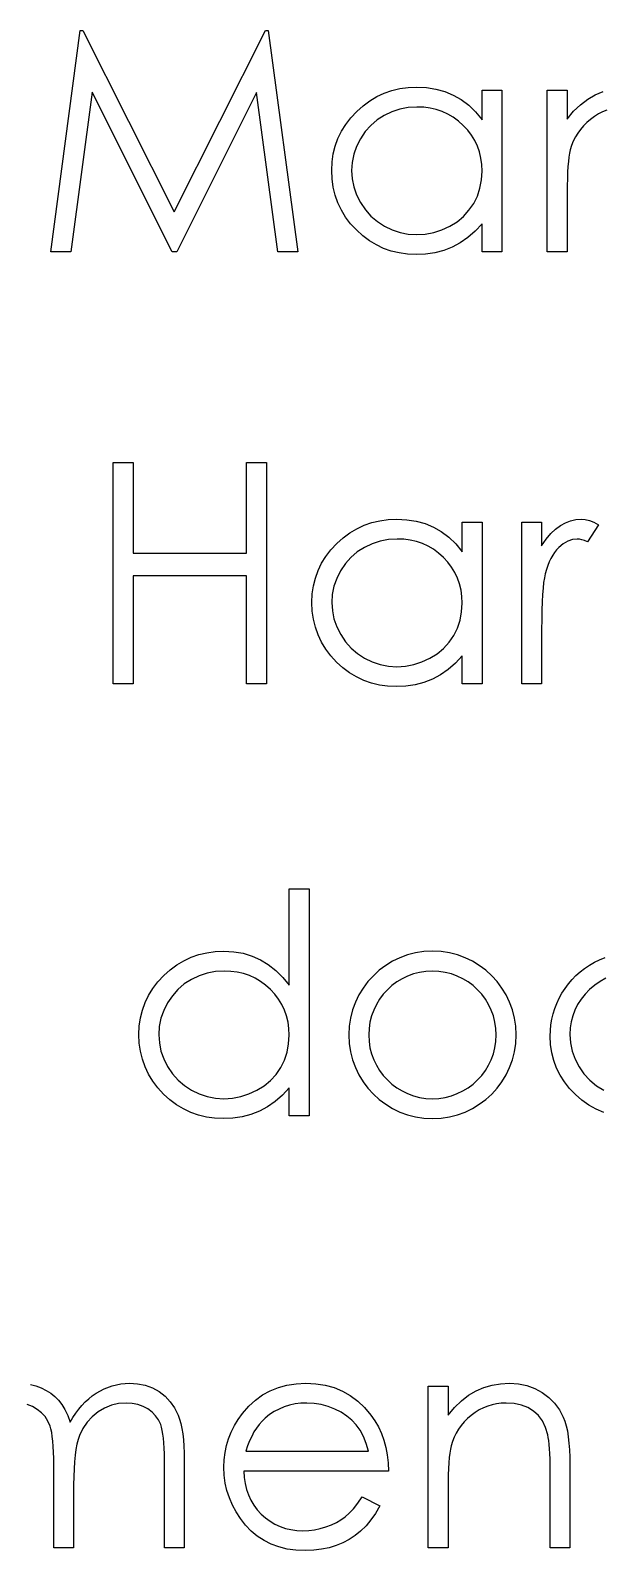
# Model space of a CAD drawing. Header units: millimetres. Extents: x -115 to 178, y -25 to 102.
# Drawn here: x -29.47 to -20.42, y 77.66 to 101.7 of the extents above; entities that cross this region are included whole.
import ezdxf

# ---------------------------------------------------------------- set-up
doc = ezdxf.new("R2010")
doc.units = ezdxf.units.MM

msp = doc.modelspace()

# ---------------------------------------------------------------- linework, layer by layer
at = {"color": 7, "linetype": 'Continuous', "flags": 128}
for points in [[(-29.143, 98.204), (-28.681, 101.704), (-28.681, 101.704), (-28.636, 101.704), (-28.636, 101.704), (-27.191, 98.832), (-27.191, 98.832), (-25.749, 101.704), (-25.749, 101.704), (-25.704, 101.704), (-25.704, 101.704), (-25.239, 98.204), (-25.239, 98.204), (-25.554, 98.204), (-25.554, 98.204), (-25.89, 100.722), (-25.89, 100.722), (-27.153, 98.204), (-27.153, 98.204), (-27.224, 98.204), (-27.224, 98.204), (-28.492, 100.728), (-28.492, 100.728), (-28.827, 98.204), (-28.827, 98.204), (-29.143, 98.204)], [(-22.008, 100.761), (-22.008, 98.204), (-22.008, 98.204), (-22.322, 98.204), (-22.322, 98.204), (-22.322, 98.646), (-22.322, 98.646), (-22.431, 98.528), (-22.545, 98.427), (-22.667, 98.343), (-22.795, 98.276), (-22.929, 98.225), (-23.068, 98.188), (-23.215, 98.166), (-23.367, 98.159), (-23.367, 98.159), (-23.502, 98.165), (-23.633, 98.183), (-23.758, 98.214), (-23.879, 98.256), (-23.994, 98.31), (-24.104, 98.377), (-24.21, 98.456), (-24.31, 98.547), (-24.402, 98.646), (-24.481, 98.751), (-24.548, 98.861), (-24.603, 98.976), (-24.646, 99.097), (-24.676, 99.223), (-24.694, 99.354), (-24.7, 99.49), (-24.7, 99.49), (-24.694, 99.623), (-24.676, 99.752), (-24.645, 99.875), (-24.602, 99.994), (-24.546, 100.108), (-24.479, 100.217), (-24.399, 100.321), (-24.306, 100.42), (-24.205, 100.51), (-24.099, 100.589), (-23.988, 100.656), (-23.872, 100.71), (-23.75, 100.752), (-23.624, 100.783), (-23.493, 100.8), (-23.357, 100.806), (-23.357, 100.806), (-23.201, 100.799), (-23.052, 100.776), (-22.911, 100.736), (-22.778, 100.682), (-22.652, 100.611), (-22.534, 100.522), (-22.425, 100.414), (-22.322, 100.288), (-22.322, 100.288), (-22.322, 100.761), (-22.322, 100.761), (-22.008, 100.761)], [(-21.29, 100.761), (-20.976, 100.761), (-20.976, 100.761), (-20.976, 100.3), (-20.976, 100.3), (-20.873, 100.424), (-20.765, 100.529), (-20.651, 100.616), (-20.532, 100.686), (-20.408, 100.738)], [(-20.349, 100.444), (-20.417, 100.416), (-20.482, 100.383), (-20.546, 100.343), (-20.608, 100.297), (-20.666, 100.247), (-20.719, 100.194), (-20.766, 100.138), (-20.809, 100.079), (-20.846, 100.018), (-20.879, 99.953), (-20.906, 99.885), (-20.928, 99.815), (-20.928, 99.815), (-20.939, 99.763), (-20.949, 99.701), (-20.957, 99.631), (-20.964, 99.549), (-20.969, 99.459), (-20.973, 99.359), (-20.975, 99.248), (-20.976, 99.129), (-20.976, 99.129), (-20.976, 98.204), (-20.976, 98.204), (-21.29, 98.204), (-21.29, 98.204), (-21.29, 100.761)], [(-23.353, 100.492), (-23.49, 100.484), (-23.622, 100.459), (-23.748, 100.418), (-23.87, 100.36), (-23.982, 100.288), (-24.082, 100.202), (-24.17, 100.103), (-24.247, 99.99), (-24.308, 99.87), (-24.351, 99.745), (-24.378, 99.617), (-24.386, 99.486), (-24.386, 99.486), (-24.377, 99.356), (-24.351, 99.228), (-24.307, 99.103), (-24.245, 98.981), (-24.168, 98.868), (-24.08, 98.768), (-23.979, 98.681), (-23.866, 98.607), (-23.745, 98.548), (-23.619, 98.507), (-23.49, 98.481), (-23.356, 98.473), (-23.356, 98.473), (-23.22, 98.481), (-23.087, 98.506), (-22.959, 98.547), (-22.834, 98.606), (-22.718, 98.678), (-22.616, 98.762), (-22.529, 98.858), (-22.455, 98.965), (-22.397, 99.082), (-22.355, 99.207), (-22.331, 99.338), (-22.322, 99.477), (-22.322, 99.477), (-22.327, 99.583), (-22.341, 99.685), (-22.364, 99.782), (-22.397, 99.875), (-22.439, 99.963), (-22.49, 100.047), (-22.55, 100.126), (-22.62, 100.201), (-22.697, 100.269), (-22.777, 100.329), (-22.863, 100.379), (-22.952, 100.419), (-23.046, 100.452), (-23.144, 100.474), (-23.246, 100.488), (-23.353, 100.492)], [(-28.156, 94.87), (-27.841, 94.87), (-27.841, 94.87), (-27.841, 93.435), (-27.841, 93.435), (-26.047, 93.435), (-26.047, 93.435), (-26.047, 94.87), (-26.047, 94.87), (-25.732, 94.87), (-25.732, 94.87), (-25.732, 91.37), (-25.732, 91.37), (-26.047, 91.37), (-26.047, 91.37), (-26.047, 93.076), (-26.047, 93.076), (-27.841, 93.076), (-27.841, 93.076), (-27.841, 91.37), (-27.841, 91.37), (-28.156, 91.37), (-28.156, 91.37), (-28.156, 94.87)], [(-22.322, 93.928), (-22.322, 91.37), (-22.322, 91.37), (-22.636, 91.37), (-22.636, 91.37), (-22.636, 91.813), (-22.636, 91.813), (-22.745, 91.695), (-22.859, 91.594), (-22.981, 91.51), (-23.109, 91.443), (-23.243, 91.392), (-23.382, 91.355), (-23.529, 91.333), (-23.681, 91.326), (-23.681, 91.326), (-23.816, 91.332), (-23.947, 91.35), (-24.072, 91.38), (-24.193, 91.422), (-24.308, 91.477), (-24.419, 91.544), (-24.524, 91.622), (-24.624, 91.713), (-24.716, 91.813), (-24.795, 91.917), (-24.862, 92.027), (-24.917, 92.143), (-24.96, 92.264), (-24.99, 92.389), (-25.008, 92.52), (-25.015, 92.656), (-25.015, 92.656), (-25.008, 92.79), (-24.99, 92.919), (-24.959, 93.042), (-24.916, 93.161), (-24.86, 93.275), (-24.793, 93.383), (-24.713, 93.488), (-24.62, 93.587), (-24.52, 93.677), (-24.413, 93.756), (-24.302, 93.822), (-24.186, 93.876), (-24.065, 93.919), (-23.938, 93.949), (-23.807, 93.967), (-23.671, 93.973), (-23.671, 93.973), (-23.515, 93.965), (-23.366, 93.942), (-23.225, 93.903), (-23.092, 93.849), (-22.967, 93.778), (-22.848, 93.688), (-22.739, 93.581), (-22.636, 93.455), (-22.636, 93.455), (-22.636, 93.928), (-22.636, 93.928), (-22.322, 93.928)], [(-21.694, 93.928), (-21.38, 93.928), (-21.38, 93.928), (-21.38, 93.552), (-21.38, 93.552), (-21.308, 93.655), (-21.235, 93.744), (-21.16, 93.816), (-21.083, 93.873), (-21.003, 93.917), (-20.922, 93.948), (-20.84, 93.967), (-20.756, 93.973), (-20.756, 93.973), (-20.691, 93.967), (-20.623, 93.951), (-20.554, 93.924), (-20.482, 93.885), (-20.482, 93.885), (-20.655, 93.613), (-20.655, 93.613), (-20.701, 93.633), (-20.743, 93.648), (-20.781, 93.656), (-20.816, 93.659), (-20.816, 93.659), (-20.891, 93.651), (-20.965, 93.625), (-21.037, 93.583), (-21.109, 93.524), (-21.143, 93.489), (-21.175, 93.448), (-21.205, 93.403), (-21.233, 93.353), (-21.259, 93.299), (-21.282, 93.24), (-21.304, 93.176), (-21.324, 93.108), (-21.324, 93.108), (-21.337, 93.047), (-21.348, 92.972), (-21.358, 92.883), (-21.366, 92.78), (-21.372, 92.663), (-21.376, 92.533), (-21.379, 92.388), (-21.38, 92.23), (-21.38, 92.23), (-21.38, 91.37), (-21.38, 91.37), (-21.694, 91.37), (-21.694, 91.37), (-21.694, 93.928)], [(-23.667, 93.659), (-23.804, 93.651), (-23.936, 93.626), (-24.062, 93.585), (-24.184, 93.527), (-24.296, 93.455), (-24.396, 93.369), (-24.484, 93.27), (-24.561, 93.157), (-24.622, 93.036), (-24.665, 92.912), (-24.692, 92.784), (-24.7, 92.653), (-24.7, 92.653), (-24.691, 92.522), (-24.665, 92.395), (-24.621, 92.27), (-24.559, 92.148), (-24.482, 92.034), (-24.394, 91.934), (-24.293, 91.847), (-24.18, 91.774), (-24.059, 91.715), (-23.933, 91.673), (-23.804, 91.648), (-23.67, 91.64), (-23.67, 91.64), (-23.534, 91.648), (-23.401, 91.673), (-23.273, 91.714), (-23.148, 91.772), (-23.032, 91.844), (-22.93, 91.929), (-22.843, 92.025), (-22.77, 92.132), (-22.711, 92.249), (-22.669, 92.374), (-22.645, 92.505), (-22.636, 92.644), (-22.636, 92.644), (-22.641, 92.75), (-22.655, 92.851), (-22.678, 92.949), (-22.711, 93.041), (-22.753, 93.13), (-22.804, 93.214), (-22.864, 93.293), (-22.934, 93.368), (-23.011, 93.436), (-23.091, 93.496), (-23.177, 93.545), (-23.266, 93.586), (-23.36, 93.618), (-23.458, 93.641), (-23.56, 93.655), (-23.667, 93.659)], [(-25.059, 88.127), (-25.059, 84.537), (-25.059, 84.537), (-25.373, 84.537), (-25.373, 84.537), (-25.373, 84.98), (-25.373, 84.98), (-25.482, 84.862), (-25.596, 84.761), (-25.718, 84.677), (-25.846, 84.609), (-25.98, 84.558), (-26.119, 84.522), (-26.266, 84.499), (-26.418, 84.492), (-26.418, 84.492), (-26.553, 84.499), (-26.684, 84.517), (-26.809, 84.547), (-26.93, 84.589), (-27.045, 84.644), (-27.156, 84.71), (-27.261, 84.789), (-27.361, 84.88), (-27.453, 84.98), (-27.532, 85.084), (-27.599, 85.194), (-27.654, 85.31), (-27.697, 85.43), (-27.727, 85.556), (-27.745, 85.687), (-27.752, 85.823), (-27.752, 85.823), (-27.745, 85.956), (-27.727, 86.085), (-27.696, 86.209), (-27.653, 86.328), (-27.597, 86.441), (-27.53, 86.55), (-27.45, 86.655), (-27.358, 86.753), (-27.257, 86.844), (-27.15, 86.922), (-27.039, 86.989), (-26.923, 87.043), (-26.802, 87.086), (-26.675, 87.116), (-26.544, 87.133), (-26.408, 87.14), (-26.408, 87.14), (-26.252, 87.131), (-26.103, 87.106), (-25.962, 87.063), (-25.829, 87.004), (-25.704, 86.929), (-25.585, 86.836), (-25.476, 86.726), (-25.373, 86.6), (-25.373, 86.6), (-25.373, 88.127), (-25.373, 88.127), (-25.059, 88.127)], [(-26.404, 86.826), (-26.542, 86.817), (-26.673, 86.793), (-26.8, 86.751), (-26.921, 86.694), (-27.033, 86.622), (-27.133, 86.535), (-27.222, 86.436), (-27.298, 86.324), (-27.359, 86.203), (-27.403, 86.078), (-27.429, 85.951), (-27.438, 85.819), (-27.438, 85.819), (-27.428, 85.689), (-27.403, 85.561), (-27.358, 85.437), (-27.297, 85.315), (-27.22, 85.201), (-27.131, 85.101), (-27.03, 85.014), (-26.917, 84.94), (-26.796, 84.881), (-26.671, 84.84), (-26.541, 84.815), (-26.407, 84.806), (-26.407, 84.806), (-26.271, 84.815), (-26.138, 84.839), (-26.01, 84.881), (-25.885, 84.939), (-25.77, 85.011), (-25.667, 85.095), (-25.58, 85.191), (-25.507, 85.299), (-25.449, 85.416), (-25.406, 85.54), (-25.382, 85.672), (-25.373, 85.81), (-25.373, 85.81), (-25.378, 85.916), (-25.392, 86.018), (-25.416, 86.115), (-25.448, 86.208), (-25.49, 86.296), (-25.541, 86.38), (-25.601, 86.46), (-25.671, 86.535), (-25.748, 86.603), (-25.829, 86.662), (-25.914, 86.712), (-26.003, 86.753), (-26.097, 86.785), (-26.195, 86.807), (-26.298, 86.821), (-26.404, 86.826)], [(-20.394, 84.587), (-20.517, 84.64), (-20.633, 84.705), (-20.743, 84.783), (-20.846, 84.872), (-20.94, 84.969), (-21.02, 85.072), (-21.089, 85.179), (-21.145, 85.292), (-21.189, 85.411), (-21.22, 85.533), (-21.239, 85.662), (-21.245, 85.795), (-21.245, 85.795), (-21.242, 85.885), (-21.233, 85.974), (-21.219, 86.062), (-21.198, 86.148), (-21.172, 86.232), (-21.14, 86.314), (-21.102, 86.395), (-21.059, 86.474), (-21.01, 86.551), (-20.956, 86.622), (-20.899, 86.69), (-20.837, 86.753), (-20.771, 86.812), (-20.7, 86.867), (-20.624, 86.917), (-20.545, 86.964), (-20.462, 87.005), (-20.377, 87.041)], [(-20.363, 86.711), (-20.454, 86.661), (-20.539, 86.602), (-20.62, 86.533), (-20.693, 86.458), (-20.756, 86.379), (-20.81, 86.296), (-20.853, 86.209), (-20.888, 86.119), (-20.912, 86.024), (-20.926, 85.925), (-20.931, 85.823), (-20.931, 85.823), (-20.922, 85.689), (-20.895, 85.559), (-20.851, 85.433), (-20.788, 85.311), (-20.71, 85.198), (-20.618, 85.098), (-20.513, 85.012), (-20.395, 84.939)], [(-29.469, 80.288), (-29.382, 80.265), (-29.297, 80.233), (-29.216, 80.193), (-29.144, 80.147), (-29.079, 80.095), (-29.022, 80.037), (-28.971, 79.97), (-28.923, 79.889), (-28.878, 79.796), (-28.838, 79.689), (-28.838, 79.689), (-28.796, 79.762), (-28.751, 79.831), (-28.703, 79.896), (-28.653, 79.955), (-28.601, 80.01), (-28.546, 80.061), (-28.489, 80.107), (-28.428, 80.149), (-28.303, 80.217), (-28.173, 80.267), (-28.039, 80.297), (-27.9, 80.306), (-27.9, 80.306), (-27.771, 80.298), (-27.651, 80.273), (-27.538, 80.231), (-27.433, 80.173), (-27.338, 80.1), (-27.256, 80.014), (-27.187, 79.915), (-27.132, 79.802), (-27.109, 79.739), (-27.089, 79.668), (-27.072, 79.591), (-27.058, 79.505), (-27.048, 79.412), (-27.04, 79.312), (-27.035, 79.204), (-27.034, 79.089), (-27.034, 79.089), (-27.034, 77.704), (-27.034, 77.704), (-27.348, 77.704), (-27.348, 77.704), (-27.348, 79.091), (-27.348, 79.091), (-27.349, 79.189), (-27.351, 79.279), (-27.356, 79.361), (-27.363, 79.436), (-27.371, 79.501), (-27.382, 79.56), (-27.393, 79.61), (-27.407, 79.652), (-27.443, 79.725), (-27.488, 79.791), (-27.544, 79.849), (-27.611, 79.899), (-27.686, 79.94), (-27.769, 79.969), (-27.858, 79.987), (-27.954, 79.992), (-27.954, 79.992), (-28.073, 79.984), (-28.186, 79.957), (-28.294, 79.914), (-28.397, 79.852), (-28.491, 79.776), (-28.571, 79.689), (-28.638, 79.589), (-28.691, 79.478), (-28.713, 79.415), (-28.732, 79.342), (-28.747, 79.26), (-28.761, 79.167), (-28.77, 79.065), (-28.778, 78.952), (-28.782, 78.831), (-28.784, 78.699), (-28.784, 78.699), (-28.784, 77.704), (-28.784, 77.704), (-29.098, 77.704), (-29.098, 77.704), (-29.098, 79.004), (-29.098, 79.004), (-29.099, 79.114), (-29.101, 79.216), (-29.106, 79.308), (-29.113, 79.391), (-29.121, 79.464), (-29.131, 79.528), (-29.143, 79.584), (-29.157, 79.629), (-29.191, 79.708), (-29.237, 79.778), (-29.293, 79.839), (-29.361, 79.893), (-29.437, 79.936), (-29.52, 79.968)], [(-24.217, 78.511), (-23.938, 78.365), (-23.938, 78.365), (-24.006, 78.248), (-24.08, 78.143), (-24.158, 78.049), (-24.243, 77.967), (-24.332, 77.897), (-24.426, 77.835), (-24.526, 77.782), (-24.631, 77.737), (-24.742, 77.703), (-24.861, 77.679), (-24.986, 77.664), (-25.119, 77.659), (-25.119, 77.659), (-25.266, 77.665), (-25.405, 77.684), (-25.535, 77.716), (-25.658, 77.76), (-25.772, 77.817), (-25.878, 77.886), (-25.976, 77.968), (-26.065, 78.063), (-26.145, 78.165), (-26.214, 78.271), (-26.272, 78.38), (-26.32, 78.493), (-26.358, 78.609), (-26.385, 78.727), (-26.4, 78.85), (-26.406, 78.976), (-26.406, 78.976), (-26.401, 79.093), (-26.387, 79.208), (-26.364, 79.32), (-26.332, 79.429), (-26.291, 79.534), (-26.24, 79.635), (-26.18, 79.734), (-26.111, 79.83), (-26.111, 79.83), (-26.014, 79.941), (-25.908, 80.039), (-25.796, 80.12), (-25.674, 80.187), (-25.545, 80.239), (-25.409, 80.277), (-25.264, 80.299), (-25.111, 80.306), (-25.111, 80.306), (-24.954, 80.299), (-24.805, 80.275), (-24.664, 80.236), (-24.531, 80.181), (-24.407, 80.11), (-24.29, 80.023), (-24.182, 79.921), (-24.081, 79.803), (-24.081, 79.803), (-24.017, 79.711), (-23.961, 79.614), (-23.914, 79.511), (-23.875, 79.403), (-23.844, 79.29), (-23.822, 79.171), (-23.809, 79.046), (-23.803, 78.915), (-23.803, 78.915), (-26.091, 78.915), (-26.091, 78.915), (-26.085, 78.814), (-26.071, 78.718), (-26.049, 78.626), (-26.018, 78.539), (-25.98, 78.457), (-25.934, 78.379), (-25.879, 78.306), (-25.817, 78.237), (-25.748, 78.176), (-25.676, 78.122), (-25.599, 78.076), (-25.519, 78.039), (-25.434, 78.01), (-25.346, 77.99), (-25.254, 77.977), (-25.158, 77.973), (-25.158, 77.973), (-25.064, 77.977), (-24.972, 77.988), (-24.881, 78.007), (-24.792, 78.033), (-24.705, 78.065), (-24.626, 78.103), (-24.554, 78.145), (-24.488, 78.192), (-24.424, 78.249), (-24.358, 78.321), (-24.288, 78.408), (-24.217, 78.511)], [(-23.175, 80.261), (-22.861, 80.261), (-22.861, 80.261), (-22.861, 79.8), (-22.861, 79.8), (-22.758, 79.924), (-22.65, 80.029), (-22.536, 80.116), (-22.417, 80.186), (-22.293, 80.238), (-22.163, 80.276), (-22.028, 80.299), (-21.888, 80.306), (-21.888, 80.306), (-21.746, 80.297), (-21.613, 80.271), (-21.488, 80.225), (-21.371, 80.162), (-21.266, 80.083), (-21.175, 79.992), (-21.099, 79.888), (-21.038, 79.772), (-21.013, 79.707), (-20.991, 79.633), (-20.973, 79.551), (-20.958, 79.459), (-20.947, 79.36), (-20.938, 79.252), (-20.933, 79.135), (-20.931, 79.01), (-20.931, 79.01), (-20.931, 77.704), (-20.931, 77.704), (-21.245, 77.704), (-21.245, 77.704), (-21.245, 78.907), (-21.245, 78.907), (-21.246, 79.011), (-21.247, 79.107), (-21.25, 79.193), (-21.254, 79.271), (-21.26, 79.339), (-21.266, 79.398), (-21.274, 79.448), (-21.282, 79.489), (-21.282, 79.489), (-21.318, 79.607), (-21.368, 79.709), (-21.431, 79.795), (-21.508, 79.866), (-21.597, 79.921), (-21.7, 79.961), (-21.815, 79.985), (-21.942, 79.992), (-21.942, 79.992), (-22.018, 79.989), (-22.092, 79.98), (-22.164, 79.965), (-22.233, 79.944), (-22.301, 79.916), (-22.367, 79.883), (-22.431, 79.843), (-22.493, 79.797), (-22.551, 79.747), (-22.603, 79.694), (-22.651, 79.638), (-22.694, 79.579), (-22.731, 79.518), (-22.763, 79.453), (-22.791, 79.385), (-22.812, 79.315), (-22.812, 79.315), (-22.824, 79.263), (-22.833, 79.201), (-22.842, 79.131), (-22.849, 79.049), (-22.854, 78.959), (-22.858, 78.859), (-22.86, 78.748), (-22.861, 78.629), (-22.861, 78.629), (-22.861, 77.704), (-22.861, 77.704), (-23.175, 77.704), (-23.175, 77.704), (-23.175, 80.261)], [(-24.117, 79.229), (-24.154, 79.354), (-24.2, 79.464), (-24.252, 79.562), (-24.313, 79.646), (-24.381, 79.72), (-24.461, 79.787), (-24.551, 79.846), (-24.651, 79.897), (-24.758, 79.939), (-24.868, 79.968), (-24.98, 79.987), (-25.095, 79.992), (-25.095, 79.992), (-25.189, 79.989), (-25.28, 79.978), (-25.368, 79.959), (-25.451, 79.933), (-25.533, 79.898), (-25.61, 79.858), (-25.683, 79.809), (-25.754, 79.752), (-25.754, 79.752), (-25.803, 79.706), (-25.849, 79.654), (-25.892, 79.598), (-25.931, 79.535), (-25.967, 79.466), (-26.001, 79.393), (-26.031, 79.314), (-26.058, 79.229), (-26.058, 79.229), (-24.117, 79.229)]]:
    msp.add_lwpolyline(points, dxfattribs=at)
at = {"color": 7, "linetype": 'Continuous'}
for centre, radius in [((-23.106, 85.816), 1.324), ((-23.107, 85.816), 1.009)]:
    msp.add_arc(centre, radius, 90.0001, 89.9999, dxfattribs=at)

doc.saveas('drawing.dxf')
